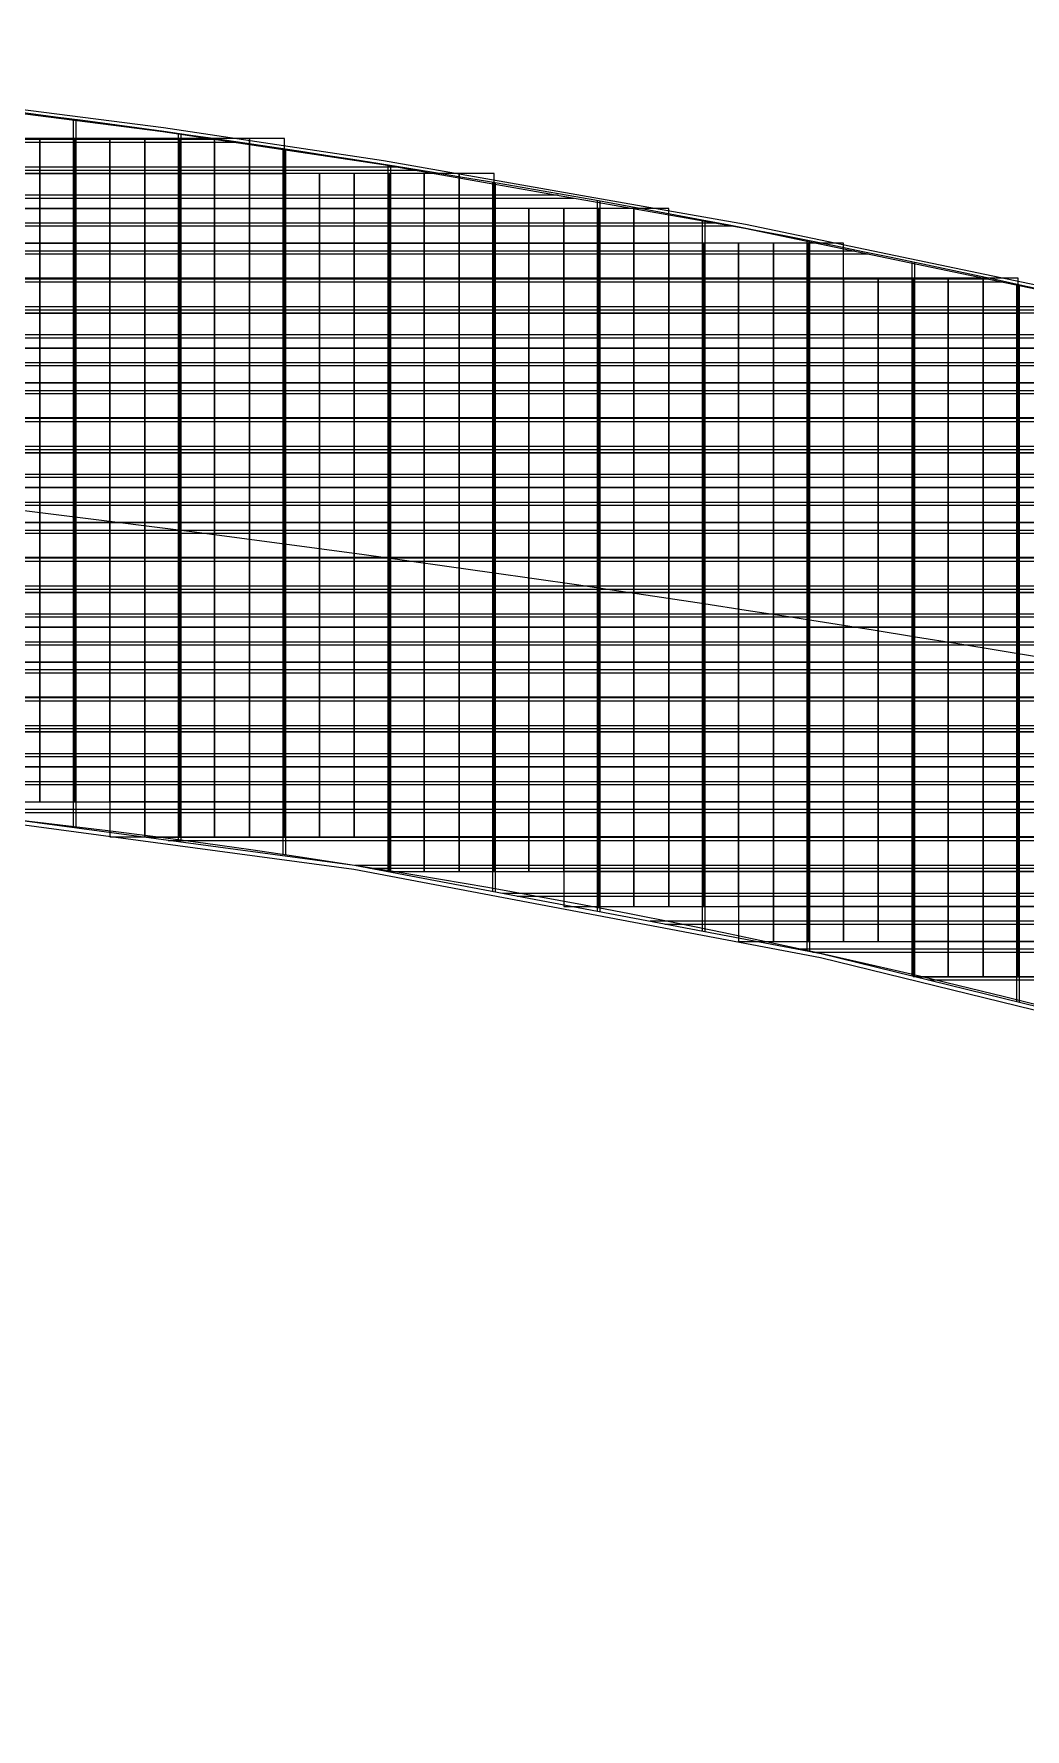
# Model space of a CAD drawing. Extents: x -31693 to 409283, y -98233 to 151957.
# Drawn here: x 76959 to 91146, y 95434 to 119715 of the extents above; entities that cross this region are included whole.
import ezdxf

# ---------------------------------------------------------------- set-up
doc = ezdxf.new("R2010")
doc.units = 0
doc.header["$LTSCALE"] = 1000
doc.header["$MEASUREMENT"] = 0
for name, color, linetype in [('500浮箱', 162, 'Continuous'), ('A-G-VISIBLE', 9, 'Continuous'), ('主龙骨', 4, 'Continuous'), ('边梁（14a槽钢', 3, 'Continuous'), ('龙骨', 10, 'Continuous')]:
    doc.layers.add(name, color=color, linetype=linetype)

# ---------------------------------------------------------------- blocks, each defined once
blk = doc.blocks.new('dasd')
at = {"layer": 'A-G-VISIBLE', "linetype": 'Continuous'}
for centre, radius, start, end in [((-132837.189, 42011.825), 160.06, 69.75334, 87.66536), ((-132829.243, 42052.463), 108.698, 67.70809, 90.93463)]:
    blk.add_arc(centre, radius, start, end, dxfattribs=at)

msp = doc.modelspace()

# ---------------------------------------------------------------- linework, layer by layer
at = {"layer": '500浮箱', "elevation": 2850}
for points in [[(76545, 117716), (77045, 117716), (77045, 118216), (76545, 118216)], [(77045, 117716), (77545, 117716), (77545, 118216), (77045, 118216)], [(77545, 117716), (78045, 117716), (78045, 118216), (77545, 118216)], [(78045, 117716), (78545, 117716), (78545, 118216), (78045, 118216)], [(78545, 117716), (79045, 117716), (79045, 118216), (78545, 118216)], [(79045, 117716), (79545, 117716), (79545, 118216), (79045, 118216)], [(79545, 117716), (80045, 117716), (80045, 118216), (79545, 118216)], [(80045, 117716), (80545, 117716), (80545, 118216), (80045, 118216)], [(76545, 117216), (77045, 117216), (77045, 117716), (76545, 117716)], [(77045, 117216), (77545, 117216), (77545, 117716), (77045, 117716)], [(77545, 117216), (78045, 117216), (78045, 117716), (77545, 117716)], [(78045, 117216), (78545, 117216), (78545, 117716), (78045, 117716)], [(78545, 117216), (79045, 117216), (79045, 117716), (78545, 117716)], [(79045, 117216), (79545, 117216), (79545, 117716), (79045, 117716)], [(79545, 117216), (80045, 117216), (80045, 117716), (79545, 117716)], [(80045, 117216), (80545, 117216), (80545, 117716), (80045, 117716)], [(80545, 117216), (81045, 117216), (81045, 117716), (80545, 117716)], [(81045, 117216), (81545, 117216), (81545, 117716), (81045, 117716)], [(81545, 117216), (82045, 117216), (82045, 117716), (81545, 117716)], [(82045, 117216), (82545, 117216), (82545, 117716), (82045, 117716)], [(82545, 117216), (83045, 117216), (83045, 117716), (82545, 117716)], [(83045, 117216), (83545, 117216), (83545, 117716), (83045, 117716)], [(76545, 116716), (77045, 116716), (77045, 117216), (76545, 117216)], [(77045, 116716), (77545, 116716), (77545, 117216), (77045, 117216)], [(77545, 116716), (78045, 116716), (78045, 117216), (77545, 117216)], [(78045, 116716), (78545, 116716), (78545, 117216), (78045, 117216)], [(78545, 116716), (79045, 116716), (79045, 117216), (78545, 117216)], [(79045, 116716), (79545, 116716), (79545, 117216), (79045, 117216)], [(79545, 116716), (80045, 116716), (80045, 117216), (79545, 117216)], [(80045, 116716), (80545, 116716), (80545, 117216), (80045, 117216)], [(80545, 116716), (81045, 116716), (81045, 117216), (80545, 117216)], [(81045, 116716), (81545, 116716), (81545, 117216), (81045, 117216)], [(81545, 116716), (82045, 116716), (82045, 117216), (81545, 117216)], [(82045, 116716), (82545, 116716), (82545, 117216), (82045, 117216)], [(82545, 116716), (83045, 116716), (83045, 117216), (82545, 117216)], [(83045, 116716), (83545, 116716), (83545, 117216), (83045, 117216)], [(83545, 116716), (84045, 116716), (84045, 117216), (83545, 117216)], [(84045, 116716), (84545, 116716), (84545, 117216), (84045, 117216)], [(84545, 116716), (85045, 116716), (85045, 117216), (84545, 117216)], [(85045, 116716), (85545, 116716), (85545, 117216), (85045, 117216)], [(85545, 116716), (86045, 116716), (86045, 117216), (85545, 117216)], [(76545, 116216), (77045, 116216), (77045, 116716), (76545, 116716)], [(77045, 116216), (77545, 116216), (77545, 116716), (77045, 116716)], [(77545, 116216), (78045, 116216), (78045, 116716), (77545, 116716)], [(78045, 116216), (78545, 116216), (78545, 116716), (78045, 116716)], [(78545, 116216), (79045, 116216), (79045, 116716), (78545, 116716)], [(79045, 116216), (79545, 116216), (79545, 116716), (79045, 116716)], [(79545, 116216), (80045, 116216), (80045, 116716), (79545, 116716)], [(80045, 116216), (80545, 116216), (80545, 116716), (80045, 116716)], [(80545, 116216), (81045, 116216), (81045, 116716), (80545, 116716)], [(81045, 116216), (81545, 116216), (81545, 116716), (81045, 116716)], [(81545, 116216), (82045, 116216), (82045, 116716), (81545, 116716)], [(82045, 116216), (82545, 116216), (82545, 116716), (82045, 116716)], [(82545, 116216), (83045, 116216), (83045, 116716), (82545, 116716)], [(83045, 116216), (83545, 116216), (83545, 116716), (83045, 116716)], [(83545, 116216), (84045, 116216), (84045, 116716), (83545, 116716)], [(84045, 116216), (84545, 116216), (84545, 116716), (84045, 116716)], [(84545, 116216), (85045, 116216), (85045, 116716), (84545, 116716)], [(85045, 116216), (85545, 116216), (85545, 116716), (85045, 116716)], [(85545, 116216), (86045, 116216), (86045, 116716), (85545, 116716)], [(86045, 116216), (86545, 116216), (86545, 116716), (86045, 116716)], [(86545, 116216), (87045, 116216), (87045, 116716), (86545, 116716)], [(87045, 116216), (87545, 116216), (87545, 116716), (87045, 116716)], [(87545, 116216), (88045, 116216), (88045, 116716), (87545, 116716)], [(88045, 116216), (88545, 116216), (88545, 116716), (88045, 116716)], [(76545, 115716), (77045, 115716), (77045, 116216), (76545, 116216)], [(77045, 115716), (77545, 115716), (77545, 116216), (77045, 116216)], [(77545, 115716), (78045, 115716), (78045, 116216), (77545, 116216)], [(78045, 115716), (78545, 115716), (78545, 116216), (78045, 116216)], [(78545, 115716), (79045, 115716), (79045, 116216), (78545, 116216)], [(79045, 115716), (79545, 115716), (79545, 116216), (79045, 116216)], [(79545, 115716), (80045, 115716), (80045, 116216), (79545, 116216)], [(80045, 115716), (80545, 115716), (80545, 116216), (80045, 116216)], [(80545, 115716), (81045, 115716), (81045, 116216), (80545, 116216)], [(81045, 115716), (81545, 115716), (81545, 116216), (81045, 116216)], [(81545, 115716), (82045, 115716), (82045, 116216), (81545, 116216)], [(82045, 115716), (82545, 115716), (82545, 116216), (82045, 116216)], [(82545, 115716), (83045, 115716), (83045, 116216), (82545, 116216)], [(83045, 115716), (83545, 115716), (83545, 116216), (83045, 116216)], [(83545, 115716), (84045, 115716), (84045, 116216), (83545, 116216)], [(84045, 115716), (84545, 115716), (84545, 116216), (84045, 116216)], [(84545, 115716), (85045, 115716), (85045, 116216), (84545, 116216)], [(85045, 115716), (85545, 115716), (85545, 116216), (85045, 116216)], [(85545, 115716), (86045, 115716), (86045, 116216), (85545, 116216)], [(86045, 115716), (86545, 115716), (86545, 116216), (86045, 116216)], [(86545, 115716), (87045, 115716), (87045, 116216), (86545, 116216)], [(87045, 115716), (87545, 115716), (87545, 116216), (87045, 116216)], [(87545, 115716), (88045, 115716), (88045, 116216), (87545, 116216)], [(88045, 115716), (88545, 115716), (88545, 116216), (88045, 116216)], [(88545, 115716), (89045, 115716), (89045, 116216), (88545, 116216)], [(89045, 115716), (89545, 115716), (89545, 116216), (89045, 116216)], [(89545, 115716), (90045, 115716), (90045, 116216), (89545, 116216)], [(90045, 115716), (90545, 115716), (90545, 116216), (90045, 116216)], [(90545, 115716), (91045, 115716), (91045, 116216), (90545, 116216)], [(76545, 115216), (77045, 115216), (77045, 115716), (76545, 115716)], [(77045, 115216), (77545, 115216), (77545, 115716), (77045, 115716)], [(77545, 115216), (78045, 115216), (78045, 115716), (77545, 115716)], [(78045, 115216), (78545, 115216), (78545, 115716), (78045, 115716)], [(78545, 115216), (79045, 115216), (79045, 115716), (78545, 115716)], [(79045, 115216), (79545, 115216), (79545, 115716), (79045, 115716)], [(79545, 115216), (80045, 115216), (80045, 115716), (79545, 115716)], [(80045, 115216), (80545, 115216), (80545, 115716), (80045, 115716)], [(80545, 115216), (81045, 115216), (81045, 115716), (80545, 115716)], [(81045, 115216), (81545, 115216), (81545, 115716), (81045, 115716)], [(81545, 115216), (82045, 115216), (82045, 115716), (81545, 115716)], [(82045, 115216), (82545, 115216), (82545, 115716), (82045, 115716)], [(82545, 115216), (83045, 115216), (83045, 115716), (82545, 115716)], [(83045, 115216), (83545, 115216), (83545, 115716), (83045, 115716)], [(83545, 115216), (84045, 115216), (84045, 115716), (83545, 115716)], [(84045, 115216), (84545, 115216), (84545, 115716), (84045, 115716)], [(84545, 115216), (85045, 115216), (85045, 115716), (84545, 115716)], [(85045, 115216), (85545, 115216), (85545, 115716), (85045, 115716)], [(85545, 115216), (86045, 115216), (86045, 115716), (85545, 115716)], [(86045, 115216), (86545, 115216), (86545, 115716), (86045, 115716)], [(86545, 115216), (87045, 115216), (87045, 115716), (86545, 115716)], [(87045, 115216), (87545, 115216), (87545, 115716), (87045, 115716)], [(87545, 115216), (88045, 115216), (88045, 115716), (87545, 115716)], [(88045, 115216), (88545, 115216), (88545, 115716), (88045, 115716)], [(88545, 115216), (89045, 115216), (89045, 115716), (88545, 115716)], [(89045, 115216), (89545, 115216), (89545, 115716), (89045, 115716)], [(89545, 115216), (90045, 115216), (90045, 115716), (89545, 115716)], [(90045, 115216), (90545, 115216), (90545, 115716), (90045, 115716)], [(90545, 115216), (91045, 115216), (91045, 115716), (90545, 115716)], [(91045, 115216), (91545, 115216), (91545, 115716), (91045, 115716)], [(76545, 114716), (77045, 114716), (77045, 115216), (76545, 115216)], [(77045, 114716), (77545, 114716), (77545, 115216), (77045, 115216)], [(77545, 114716), (78045, 114716), (78045, 115216), (77545, 115216)], [(78045, 114716), (78545, 114716), (78545, 115216), (78045, 115216)], [(78545, 114716), (79045, 114716), (79045, 115216), (78545, 115216)], [(79045, 114716), (79545, 114716), (79545, 115216), (79045, 115216)], [(79545, 114716), (80045, 114716), (80045, 115216), (79545, 115216)], [(80045, 114716), (80545, 114716), (80545, 115216), (80045, 115216)], [(80545, 114716), (81045, 114716), (81045, 115216), (80545, 115216)], [(81045, 114716), (81545, 114716), (81545, 115216), (81045, 115216)], [(81545, 114716), (82045, 114716), (82045, 115216), (81545, 115216)], [(82045, 114716), (82545, 114716), (82545, 115216), (82045, 115216)], [(82545, 114716), (83045, 114716), (83045, 115216), (82545, 115216)], [(83045, 114716), (83545, 114716), (83545, 115216), (83045, 115216)], [(83545, 114716), (84045, 114716), (84045, 115216), (83545, 115216)], [(84045, 114716), (84545, 114716), (84545, 115216), (84045, 115216)], [(84545, 114716), (85045, 114716), (85045, 115216), (84545, 115216)], [(85045, 114716), (85545, 114716), (85545, 115216), (85045, 115216)], [(85545, 114716), (86045, 114716), (86045, 115216), (85545, 115216)], [(86045, 114716), (86545, 114716), (86545, 115216), (86045, 115216)], [(86545, 114716), (87045, 114716), (87045, 115216), (86545, 115216)], [(87045, 114716), (87545, 114716), (87545, 115216), (87045, 115216)], [(87545, 114716), (88045, 114716), (88045, 115216), (87545, 115216)], [(88045, 114716), (88545, 114716), (88545, 115216), (88045, 115216)], [(88545, 114716), (89045, 114716), (89045, 115216), (88545, 115216)], [(89045, 114716), (89545, 114716), (89545, 115216), (89045, 115216)], [(89545, 114716), (90045, 114716), (90045, 115216), (89545, 115216)], [(90045, 114716), (90545, 114716), (90545, 115216), (90045, 115216)], [(90545, 114716), (91045, 114716), (91045, 115216), (90545, 115216)], [(91045, 114716), (91545, 114716), (91545, 115216), (91045, 115216)], [(76545, 114216), (77045, 114216), (77045, 114716), (76545, 114716)], [(77045, 114216), (77545, 114216), (77545, 114716), (77045, 114716)], [(77545, 114216), (78045, 114216), (78045, 114716), (77545, 114716)], [(78045, 114216), (78545, 114216), (78545, 114716), (78045, 114716)], [(78545, 114216), (79045, 114216), (79045, 114716), (78545, 114716)], [(79045, 114216), (79545, 114216), (79545, 114716), (79045, 114716)], [(79545, 114216), (80045, 114216), (80045, 114716), (79545, 114716)], [(80045, 114216), (80545, 114216), (80545, 114716), (80045, 114716)], [(80545, 114216), (81045, 114216), (81045, 114716), (80545, 114716)], [(81045, 114216), (81545, 114216), (81545, 114716), (81045, 114716)], [(81545, 114216), (82045, 114216), (82045, 114716), (81545, 114716)], [(82045, 114216), (82545, 114216), (82545, 114716), (82045, 114716)], [(82545, 114216), (83045, 114216), (83045, 114716), (82545, 114716)], [(83045, 114216), (83545, 114216), (83545, 114716), (83045, 114716)], [(83545, 114216), (84045, 114216), (84045, 114716), (83545, 114716)], [(84045, 114216), (84545, 114216), (84545, 114716), (84045, 114716)], [(84545, 114216), (85045, 114216), (85045, 114716), (84545, 114716)], [(85045, 114216), (85545, 114216), (85545, 114716), (85045, 114716)], [(85545, 114216), (86045, 114216), (86045, 114716), (85545, 114716)], [(86045, 114216), (86545, 114216), (86545, 114716), (86045, 114716)], [(86545, 114216), (87045, 114216), (87045, 114716), (86545, 114716)], [(87045, 114216), (87545, 114216), (87545, 114716), (87045, 114716)], [(87545, 114216), (88045, 114216), (88045, 114716), (87545, 114716)], [(88045, 114216), (88545, 114216), (88545, 114716), (88045, 114716)], [(88545, 114216), (89045, 114216), (89045, 114716), (88545, 114716)], [(89045, 114216), (89545, 114216), (89545, 114716), (89045, 114716)], [(89545, 114216), (90045, 114216), (90045, 114716), (89545, 114716)], [(90045, 114216), (90545, 114216), (90545, 114716), (90045, 114716)], [(90545, 114216), (91045, 114216), (91045, 114716), (90545, 114716)], [(91045, 114216), (91545, 114216), (91545, 114716), (91045, 114716)], [(76545, 113716), (77045, 113716), (77045, 114216), (76545, 114216)], [(77045, 113716), (77545, 113716), (77545, 114216), (77045, 114216)], [(77545, 113716), (78045, 113716), (78045, 114216), (77545, 114216)], [(78045, 113716), (78545, 113716), (78545, 114216), (78045, 114216)], [(78545, 113716), (79045, 113716), (79045, 114216), (78545, 114216)], [(79045, 113716), (79545, 113716), (79545, 114216), (79045, 114216)], [(79545, 113716), (80045, 113716), (80045, 114216), (79545, 114216)], [(80045, 113716), (80545, 113716), (80545, 114216), (80045, 114216)], [(80545, 113716), (81045, 113716), (81045, 114216), (80545, 114216)], [(81045, 113716), (81545, 113716), (81545, 114216), (81045, 114216)], [(81545, 113716), (82045, 113716), (82045, 114216), (81545, 114216)], [(82045, 113716), (82545, 113716), (82545, 114216), (82045, 114216)], [(82545, 113716), (83045, 113716), (83045, 114216), (82545, 114216)], [(83045, 113716), (83545, 113716), (83545, 114216), (83045, 114216)], [(83545, 113716), (84045, 113716), (84045, 114216), (83545, 114216)], [(84045, 113716), (84545, 113716), (84545, 114216), (84045, 114216)], [(84545, 113716), (85045, 113716), (85045, 114216), (84545, 114216)], [(85045, 113716), (85545, 113716), (85545, 114216), (85045, 114216)], [(85545, 113716), (86045, 113716), (86045, 114216), (85545, 114216)], [(86045, 113716), (86545, 113716), (86545, 114216), (86045, 114216)], [(86545, 113716), (87045, 113716), (87045, 114216), (86545, 114216)], [(87045, 113716), (87545, 113716), (87545, 114216), (87045, 114216)], [(87545, 113716), (88045, 113716), (88045, 114216), (87545, 114216)], [(88045, 113716), (88545, 113716), (88545, 114216), (88045, 114216)], [(88545, 113716), (89045, 113716), (89045, 114216), (88545, 114216)], [(89045, 113716), (89545, 113716), (89545, 114216), (89045, 114216)], [(89545, 113716), (90045, 113716), (90045, 114216), (89545, 114216)], [(90045, 113716), (90545, 113716), (90545, 114216), (90045, 114216)], [(90545, 113716), (91045, 113716), (91045, 114216), (90545, 114216)], [(91045, 113716), (91545, 113716), (91545, 114216), (91045, 114216)], [(76545, 113216), (77045, 113216), (77045, 113716), (76545, 113716)], [(77045, 113216), (77545, 113216), (77545, 113716), (77045, 113716)], [(77545, 113216), (78045, 113216), (78045, 113716), (77545, 113716)], [(78045, 113216), (78545, 113216), (78545, 113716), (78045, 113716)], [(78545, 113216), (79045, 113216), (79045, 113716), (78545, 113716)], [(79045, 113216), (79545, 113216), (79545, 113716), (79045, 113716)], [(79545, 113216), (80045, 113216), (80045, 113716), (79545, 113716)], [(80045, 113216), (80545, 113216), (80545, 113716), (80045, 113716)], [(80545, 113216), (81045, 113216), (81045, 113716), (80545, 113716)], [(81045, 113216), (81545, 113216), (81545, 113716), (81045, 113716)], [(81545, 113216), (82045, 113216), (82045, 113716), (81545, 113716)], [(82045, 113216), (82545, 113216), (82545, 113716), (82045, 113716)], [(82545, 113216), (83045, 113216), (83045, 113716), (82545, 113716)], [(83045, 113216), (83545, 113216), (83545, 113716), (83045, 113716)], [(83545, 113216), (84045, 113216), (84045, 113716), (83545, 113716)], [(84045, 113216), (84545, 113216), (84545, 113716), (84045, 113716)], [(84545, 113216), (85045, 113216), (85045, 113716), (84545, 113716)], [(85045, 113216), (85545, 113216), (85545, 113716), (85045, 113716)], [(85545, 113216), (86045, 113216), (86045, 113716), (85545, 113716)], [(86045, 113216), (86545, 113216), (86545, 113716), (86045, 113716)], [(86545, 113216), (87045, 113216), (87045, 113716), (86545, 113716)], [(87045, 113216), (87545, 113216), (87545, 113716), (87045, 113716)], [(87545, 113216), (88045, 113216), (88045, 113716), (87545, 113716)], [(88045, 113216), (88545, 113216), (88545, 113716), (88045, 113716)], [(88545, 113216), (89045, 113216), (89045, 113716), (88545, 113716)], [(89045, 113216), (89545, 113216), (89545, 113716), (89045, 113716)], [(89545, 113216), (90045, 113216), (90045, 113716), (89545, 113716)], [(90045, 113216), (90545, 113216), (90545, 113716), (90045, 113716)], [(90545, 113216), (91045, 113216), (91045, 113716), (90545, 113716)], [(91045, 113216), (91545, 113216), (91545, 113716), (91045, 113716)], [(76545, 112716), (77045, 112716), (77045, 113216), (76545, 113216)], [(77045, 112716), (77545, 112716), (77545, 113216), (77045, 113216)], [(77545, 112716), (78045, 112716), (78045, 113216), (77545, 113216)], [(78045, 112716), (78545, 112716), (78545, 113216), (78045, 113216)], [(78545, 112716), (79045, 112716), (79045, 113216), (78545, 113216)], [(79045, 112716), (79545, 112716), (79545, 113216), (79045, 113216)], [(79545, 112716), (80045, 112716), (80045, 113216), (79545, 113216)], [(80045, 112716), (80545, 112716), (80545, 113216), (80045, 113216)], [(80545, 112716), (81045, 112716), (81045, 113216), (80545, 113216)], [(81045, 112716), (81545, 112716), (81545, 113216), (81045, 113216)], [(81545, 112716), (82045, 112716), (82045, 113216), (81545, 113216)], [(82045, 112716), (82545, 112716), (82545, 113216), (82045, 113216)], [(82545, 112716), (83045, 112716), (83045, 113216), (82545, 113216)], [(83045, 112716), (83545, 112716), (83545, 113216), (83045, 113216)], [(83545, 112716), (84045, 112716), (84045, 113216), (83545, 113216)], [(84045, 112716), (84545, 112716), (84545, 113216), (84045, 113216)], [(84545, 112716), (85045, 112716), (85045, 113216), (84545, 113216)], [(85045, 112716), (85545, 112716), (85545, 113216), (85045, 113216)], [(85545, 112716), (86045, 112716), (86045, 113216), (85545, 113216)], [(86045, 112716), (86545, 112716), (86545, 113216), (86045, 113216)], [(86545, 112716), (87045, 112716), (87045, 113216), (86545, 113216)], [(87045, 112716), (87545, 112716), (87545, 113216), (87045, 113216)], [(87545, 112716), (88045, 112716), (88045, 113216), (87545, 113216)], [(88045, 112716), (88545, 112716), (88545, 113216), (88045, 113216)], [(88545, 112716), (89045, 112716), (89045, 113216), (88545, 113216)], [(89045, 112716), (89545, 112716), (89545, 113216), (89045, 113216)], [(89545, 112716), (90045, 112716), (90045, 113216), (89545, 113216)], [(90045, 112716), (90545, 112716), (90545, 113216), (90045, 113216)], [(90545, 112716), (91045, 112716), (91045, 113216), (90545, 113216)], [(91045, 112716), (91545, 112716), (91545, 113216), (91045, 113216)], [(76545, 112216), (77045, 112216), (77045, 112716), (76545, 112716)], [(77045, 112216), (77545, 112216), (77545, 112716), (77045, 112716)], [(77545, 112216), (78045, 112216), (78045, 112716), (77545, 112716)], [(78045, 112216), (78545, 112216), (78545, 112716), (78045, 112716)], [(78545, 112216), (79045, 112216), (79045, 112716), (78545, 112716)], [(79045, 112216), (79545, 112216), (79545, 112716), (79045, 112716)], [(79545, 112216), (80045, 112216), (80045, 112716), (79545, 112716)], [(80045, 112216), (80545, 112216), (80545, 112716), (80045, 112716)], [(80545, 112216), (81045, 112216), (81045, 112716), (80545, 112716)], [(81045, 112216), (81545, 112216), (81545, 112716), (81045, 112716)], [(81545, 112216), (82045, 112216), (82045, 112716), (81545, 112716)], [(82045, 112216), (82545, 112216), (82545, 112716), (82045, 112716)], [(82545, 112216), (83045, 112216), (83045, 112716), (82545, 112716)], [(83045, 112216), (83545, 112216), (83545, 112716), (83045, 112716)], [(83545, 112216), (84045, 112216), (84045, 112716), (83545, 112716)], [(84045, 112216), (84545, 112216), (84545, 112716), (84045, 112716)], [(84545, 112216), (85045, 112216), (85045, 112716), (84545, 112716)], [(85045, 112216), (85545, 112216), (85545, 112716), (85045, 112716)], [(85545, 112216), (86045, 112216), (86045, 112716), (85545, 112716)], [(86045, 112216), (86545, 112216), (86545, 112716), (86045, 112716)], [(86545, 112216), (87045, 112216), (87045, 112716), (86545, 112716)], [(87045, 112216), (87545, 112216), (87545, 112716), (87045, 112716)], [(87545, 112216), (88045, 112216), (88045, 112716), (87545, 112716)], [(88045, 112216), (88545, 112216), (88545, 112716), (88045, 112716)], [(88545, 112216), (89045, 112216), (89045, 112716), (88545, 112716)], [(89045, 112216), (89545, 112216), (89545, 112716), (89045, 112716)], [(89545, 112216), (90045, 112216), (90045, 112716), (89545, 112716)], [(90045, 112216), (90545, 112216), (90545, 112716), (90045, 112716)], [(90545, 112216), (91045, 112216), (91045, 112716), (90545, 112716)], [(91045, 112216), (91545, 112216), (91545, 112716), (91045, 112716)], [(76545, 111716), (77045, 111716), (77045, 112216), (76545, 112216)], [(77045, 111716), (77545, 111716), (77545, 112216), (77045, 112216)], [(77545, 111716), (78045, 111716), (78045, 112216), (77545, 112216)], [(78045, 111716), (78545, 111716), (78545, 112216), (78045, 112216)], [(78545, 111716), (79045, 111716), (79045, 112216), (78545, 112216)], [(79045, 111716), (79545, 111716), (79545, 112216), (79045, 112216)], [(79545, 111716), (80045, 111716), (80045, 112216), (79545, 112216)], [(80045, 111716), (80545, 111716), (80545, 112216), (80045, 112216)], [(80545, 111716), (81045, 111716), (81045, 112216), (80545, 112216)], [(81045, 111716), (81545, 111716), (81545, 112216), (81045, 112216)], [(81545, 111716), (82045, 111716), (82045, 112216), (81545, 112216)], [(82045, 111716), (82545, 111716), (82545, 112216), (82045, 112216)], [(82545, 111716), (83045, 111716), (83045, 112216), (82545, 112216)], [(83045, 111716), (83545, 111716), (83545, 112216), (83045, 112216)], [(83545, 111716), (84045, 111716), (84045, 112216), (83545, 112216)], [(84045, 111716), (84545, 111716), (84545, 112216), (84045, 112216)], [(84545, 111716), (85045, 111716), (85045, 112216), (84545, 112216)], [(85045, 111716), (85545, 111716), (85545, 112216), (85045, 112216)], [(85545, 111716), (86045, 111716), (86045, 112216), (85545, 112216)], [(86045, 111716), (86545, 111716), (86545, 112216), (86045, 112216)], [(86545, 111716), (87045, 111716), (87045, 112216), (86545, 112216)], [(87045, 111716), (87545, 111716), (87545, 112216), (87045, 112216)], [(87545, 111716), (88045, 111716), (88045, 112216), (87545, 112216)], [(88045, 111716), (88545, 111716), (88545, 112216), (88045, 112216)], [(88545, 111716), (89045, 111716), (89045, 112216), (88545, 112216)], [(89045, 111716), (89545, 111716), (89545, 112216), (89045, 112216)], [(89545, 111716), (90045, 111716), (90045, 112216), (89545, 112216)], [(90045, 111716), (90545, 111716), (90545, 112216), (90045, 112216)], [(90545, 111716), (91045, 111716), (91045, 112216), (90545, 112216)], [(91045, 111716), (91545, 111716), (91545, 112216), (91045, 112216)], [(76545, 111216), (77045, 111216), (77045, 111716), (76545, 111716)], [(77045, 111216), (77545, 111216), (77545, 111716), (77045, 111716)], [(77545, 111216), (78045, 111216), (78045, 111716), (77545, 111716)], [(78045, 111216), (78545, 111216), (78545, 111716), (78045, 111716)], [(78545, 111216), (79045, 111216), (79045, 111716), (78545, 111716)], [(79045, 111216), (79545, 111216), (79545, 111716), (79045, 111716)], [(79545, 111216), (80045, 111216), (80045, 111716), (79545, 111716)], [(80045, 111216), (80545, 111216), (80545, 111716), (80045, 111716)], [(80545, 111216), (81045, 111216), (81045, 111716), (80545, 111716)], [(81045, 111216), (81545, 111216), (81545, 111716), (81045, 111716)], [(81545, 111216), (82045, 111216), (82045, 111716), (81545, 111716)], [(82045, 111216), (82545, 111216), (82545, 111716), (82045, 111716)], [(82545, 111216), (83045, 111216), (83045, 111716), (82545, 111716)], [(83045, 111216), (83545, 111216), (83545, 111716), (83045, 111716)], [(83545, 111216), (84045, 111216), (84045, 111716), (83545, 111716)], [(84045, 111216), (84545, 111216), (84545, 111716), (84045, 111716)], [(84545, 111216), (85045, 111216), (85045, 111716), (84545, 111716)], [(85045, 111216), (85545, 111216), (85545, 111716), (85045, 111716)], [(85545, 111216), (86045, 111216), (86045, 111716), (85545, 111716)], [(86045, 111216), (86545, 111216), (86545, 111716), (86045, 111716)], [(86545, 111216), (87045, 111216), (87045, 111716), (86545, 111716)], [(87045, 111216), (87545, 111216), (87545, 111716), (87045, 111716)], [(87545, 111216), (88045, 111216), (88045, 111716), (87545, 111716)], [(88045, 111216), (88545, 111216), (88545, 111716), (88045, 111716)], [(88545, 111216), (89045, 111216), (89045, 111716), (88545, 111716)], [(89045, 111216), (89545, 111216), (89545, 111716), (89045, 111716)], [(89545, 111216), (90045, 111216), (90045, 111716), (89545, 111716)], [(90045, 111216), (90545, 111216), (90545, 111716), (90045, 111716)], [(90545, 111216), (91045, 111216), (91045, 111716), (90545, 111716)], [(91045, 111216), (91545, 111216), (91545, 111716), (91045, 111716)], [(76545, 110716), (77045, 110716), (77045, 111216), (76545, 111216)], [(77045, 110716), (77545, 110716), (77545, 111216), (77045, 111216)], [(77545, 110716), (78045, 110716), (78045, 111216), (77545, 111216)], [(78045, 110716), (78545, 110716), (78545, 111216), (78045, 111216)], [(78545, 110716), (79045, 110716), (79045, 111216), (78545, 111216)], [(79045, 110716), (79545, 110716), (79545, 111216), (79045, 111216)], [(79545, 110716), (80045, 110716), (80045, 111216), (79545, 111216)], [(80045, 110716), (80545, 110716), (80545, 111216), (80045, 111216)], [(80545, 110716), (81045, 110716), (81045, 111216), (80545, 111216)], [(81045, 110716), (81545, 110716), (81545, 111216), (81045, 111216)], [(81545, 110716), (82045, 110716), (82045, 111216), (81545, 111216)], [(82045, 110716), (82545, 110716), (82545, 111216), (82045, 111216)], [(82545, 110716), (83045, 110716), (83045, 111216), (82545, 111216)], [(83045, 110716), (83545, 110716), (83545, 111216), (83045, 111216)], [(83545, 110716), (84045, 110716), (84045, 111216), (83545, 111216)], [(84045, 110716), (84545, 110716), (84545, 111216), (84045, 111216)], [(84545, 110716), (85045, 110716), (85045, 111216), (84545, 111216)], [(85045, 110716), (85545, 110716), (85545, 111216), (85045, 111216)], [(85545, 110716), (86045, 110716), (86045, 111216), (85545, 111216)], [(86045, 110716), (86545, 110716), (86545, 111216), (86045, 111216)], [(86545, 110716), (87045, 110716), (87045, 111216), (86545, 111216)], [(87045, 110716), (87545, 110716), (87545, 111216), (87045, 111216)], [(87545, 110716), (88045, 110716), (88045, 111216), (87545, 111216)], [(88045, 110716), (88545, 110716), (88545, 111216), (88045, 111216)], [(88545, 110716), (89045, 110716), (89045, 111216), (88545, 111216)], [(89045, 110716), (89545, 110716), (89545, 111216), (89045, 111216)], [(89545, 110716), (90045, 110716), (90045, 111216), (89545, 111216)], [(90045, 110716), (90545, 110716), (90545, 111216), (90045, 111216)], [(90545, 110716), (91045, 110716), (91045, 111216), (90545, 111216)], [(91045, 110716), (91545, 110716), (91545, 111216), (91045, 111216)], [(76545, 110216), (77045, 110216), (77045, 110716), (76545, 110716)], [(77045, 110216), (77545, 110216), (77545, 110716), (77045, 110716)], [(77545, 110216), (78045, 110216), (78045, 110716), (77545, 110716)], [(78045, 110216), (78545, 110216), (78545, 110716), (78045, 110716)], [(78545, 110216), (79045, 110216), (79045, 110716), (78545, 110716)], [(79045, 110216), (79545, 110216), (79545, 110716), (79045, 110716)], [(79545, 110216), (80045, 110216), (80045, 110716), (79545, 110716)], [(80045, 110216), (80545, 110216), (80545, 110716), (80045, 110716)], [(80545, 110216), (81045, 110216), (81045, 110716), (80545, 110716)], [(81045, 110216), (81545, 110216), (81545, 110716), (81045, 110716)], [(81545, 110216), (82045, 110216), (82045, 110716), (81545, 110716)], [(82045, 110216), (82545, 110216), (82545, 110716), (82045, 110716)], [(82545, 110216), (83045, 110216), (83045, 110716), (82545, 110716)], [(83045, 110216), (83545, 110216), (83545, 110716), (83045, 110716)], [(83545, 110216), (84045, 110216), (84045, 110716), (83545, 110716)], [(84045, 110216), (84545, 110216), (84545, 110716), (84045, 110716)], [(84545, 110216), (85045, 110216), (85045, 110716), (84545, 110716)], [(85045, 110216), (85545, 110216), (85545, 110716), (85045, 110716)], [(85545, 110216), (86045, 110216), (86045, 110716), (85545, 110716)], [(86045, 110216), (86545, 110216), (86545, 110716), (86045, 110716)], [(86545, 110216), (87045, 110216), (87045, 110716), (86545, 110716)], [(87045, 110216), (87545, 110216), (87545, 110716), (87045, 110716)], [(87545, 110216), (88045, 110216), (88045, 110716), (87545, 110716)], [(88045, 110216), (88545, 110216), (88545, 110716), (88045, 110716)], [(88545, 110216), (89045, 110216), (89045, 110716), (88545, 110716)], [(89045, 110216), (89545, 110216), (89545, 110716), (89045, 110716)], [(89545, 110216), (90045, 110216), (90045, 110716), (89545, 110716)], [(90045, 110216), (90545, 110216), (90545, 110716), (90045, 110716)], [(90545, 110216), (91045, 110216), (91045, 110716), (90545, 110716)], [(91045, 110216), (91545, 110216), (91545, 110716), (91045, 110716)], [(76545, 109716), (77045, 109716), (77045, 110216), (76545, 110216)], [(77045, 109716), (77545, 109716), (77545, 110216), (77045, 110216)], [(77545, 109716), (78045, 109716), (78045, 110216), (77545, 110216)], [(78045, 109716), (78545, 109716), (78545, 110216), (78045, 110216)], [(78545, 109716), (79045, 109716), (79045, 110216), (78545, 110216)], [(79045, 109716), (79545, 109716), (79545, 110216), (79045, 110216)], [(79545, 109716), (80045, 109716), (80045, 110216), (79545, 110216)], [(80045, 109716), (80545, 109716), (80545, 110216), (80045, 110216)], [(80545, 109716), (81045, 109716), (81045, 110216), (80545, 110216)], [(81045, 109716), (81545, 109716), (81545, 110216), (81045, 110216)], [(81545, 109716), (82045, 109716), (82045, 110216), (81545, 110216)], [(82045, 109716), (82545, 109716), (82545, 110216), (82045, 110216)], [(82545, 109716), (83045, 109716), (83045, 110216), (82545, 110216)], [(83045, 109716), (83545, 109716), (83545, 110216), (83045, 110216)], [(83545, 109716), (84045, 109716), (84045, 110216), (83545, 110216)], [(84045, 109716), (84545, 109716), (84545, 110216), (84045, 110216)], [(84545, 109716), (85045, 109716), (85045, 110216), (84545, 110216)], [(85045, 109716), (85545, 109716), (85545, 110216), (85045, 110216)], [(85545, 109716), (86045, 109716), (86045, 110216), (85545, 110216)], [(86045, 109716), (86545, 109716), (86545, 110216), (86045, 110216)], [(86545, 109716), (87045, 109716), (87045, 110216), (86545, 110216)], [(87045, 109716), (87545, 109716), (87545, 110216), (87045, 110216)], [(87545, 109716), (88045, 109716), (88045, 110216), (87545, 110216)], [(88045, 109716), (88545, 109716), (88545, 110216), (88045, 110216)], [(88545, 109716), (89045, 109716), (89045, 110216), (88545, 110216)], [(89045, 109716), (89545, 109716), (89545, 110216), (89045, 110216)], [(89545, 109716), (90045, 109716), (90045, 110216), (89545, 110216)], [(90045, 109716), (90545, 109716), (90545, 110216), (90045, 110216)], [(90545, 109716), (91045, 109716), (91045, 110216), (90545, 110216)], [(91045, 109716), (91545, 109716), (91545, 110216), (91045, 110216)], [(76545, 109216), (77045, 109216), (77045, 109716), (76545, 109716)], [(77045, 109216), (77545, 109216), (77545, 109716), (77045, 109716)], [(77545, 109216), (78045, 109216), (78045, 109716), (77545, 109716)], [(78045, 109216), (78545, 109216), (78545, 109716), (78045, 109716)], [(78545, 109216), (79045, 109216), (79045, 109716), (78545, 109716)], [(79045, 109216), (79545, 109216), (79545, 109716), (79045, 109716)], [(79545, 109216), (80045, 109216), (80045, 109716), (79545, 109716)], [(80045, 109216), (80545, 109216), (80545, 109716), (80045, 109716)], [(80545, 109216), (81045, 109216), (81045, 109716), (80545, 109716)], [(81045, 109216), (81545, 109216), (81545, 109716), (81045, 109716)], [(81545, 109216), (82045, 109216), (82045, 109716), (81545, 109716)], [(82045, 109216), (82545, 109216), (82545, 109716), (82045, 109716)], [(82545, 109216), (83045, 109216), (83045, 109716), (82545, 109716)], [(83045, 109216), (83545, 109216), (83545, 109716), (83045, 109716)], [(83545, 109216), (84045, 109216), (84045, 109716), (83545, 109716)], [(84045, 109216), (84545, 109216), (84545, 109716), (84045, 109716)], [(84545, 109216), (85045, 109216), (85045, 109716), (84545, 109716)], [(85045, 109216), (85545, 109216), (85545, 109716), (85045, 109716)], [(85545, 109216), (86045, 109216), (86045, 109716), (85545, 109716)], [(86045, 109216), (86545, 109216), (86545, 109716), (86045, 109716)], [(86545, 109216), (87045, 109216), (87045, 109716), (86545, 109716)], [(87045, 109216), (87545, 109216), (87545, 109716), (87045, 109716)], [(87545, 109216), (88045, 109216), (88045, 109716), (87545, 109716)], [(88045, 109216), (88545, 109216), (88545, 109716), (88045, 109716)], [(88545, 109216), (89045, 109216), (89045, 109716), (88545, 109716)], [(89045, 109216), (89545, 109216), (89545, 109716), (89045, 109716)], [(89545, 109216), (90045, 109216), (90045, 109716), (89545, 109716)], [(90045, 109216), (90545, 109216), (90545, 109716), (90045, 109716)], [(90545, 109216), (91045, 109216), (91045, 109716), (90545, 109716)], [(91045, 109216), (91545, 109216), (91545, 109716), (91045, 109716)], [(76545, 108716), (77045, 108716), (77045, 109216), (76545, 109216)], [(77045, 108716), (77545, 108716), (77545, 109216), (77045, 109216)], [(77545, 108716), (78045, 108716), (78045, 109216), (77545, 109216)], [(78045, 108716), (78545, 108716), (78545, 109216), (78045, 109216)], [(78545, 108716), (79045, 108716), (79045, 109216), (78545, 109216)], [(79045, 108716), (79545, 108716), (79545, 109216), (79045, 109216)], [(79545, 108716), (80045, 108716), (80045, 109216), (79545, 109216)], [(80045, 108716), (80545, 108716), (80545, 109216), (80045, 109216)], [(80545, 108716), (81045, 108716), (81045, 109216), (80545, 109216)], [(81045, 108716), (81545, 108716), (81545, 109216), (81045, 109216)], [(81545, 108716), (82045, 108716), (82045, 109216), (81545, 109216)], [(82045, 108716), (82545, 108716), (82545, 109216), (82045, 109216)], [(82545, 108716), (83045, 108716), (83045, 109216), (82545, 109216)], [(83045, 108716), (83545, 108716), (83545, 109216), (83045, 109216)], [(83545, 108716), (84045, 108716), (84045, 109216), (83545, 109216)], [(84045, 108716), (84545, 108716), (84545, 109216), (84045, 109216)], [(84545, 108716), (85045, 108716), (85045, 109216), (84545, 109216)], [(85045, 108716), (85545, 108716), (85545, 109216), (85045, 109216)], [(85545, 108716), (86045, 108716), (86045, 109216), (85545, 109216)], [(86045, 108716), (86545, 108716), (86545, 109216), (86045, 109216)], [(86545, 108716), (87045, 108716), (87045, 109216), (86545, 109216)], [(87045, 108716), (87545, 108716), (87545, 109216), (87045, 109216)], [(87545, 108716), (88045, 108716), (88045, 109216), (87545, 109216)], [(88045, 108716), (88545, 108716), (88545, 109216), (88045, 109216)], [(88545, 108716), (89045, 108716), (89045, 109216), (88545, 109216)], [(89045, 108716), (89545, 108716), (89545, 109216), (89045, 109216)], [(89545, 108716), (90045, 108716), (90045, 109216), (89545, 109216)], [(90045, 108716), (90545, 108716), (90545, 109216), (90045, 109216)], [(90545, 108716), (91045, 108716), (91045, 109216), (90545, 109216)], [(91045, 108716), (91545, 108716), (91545, 109216), (91045, 109216)], [(78045, 108216), (78545, 108216), (78545, 108716), (78045, 108716)], [(78545, 108216), (79045, 108216), (79045, 108716), (78545, 108716)], [(79045, 108216), (79545, 108216), (79545, 108716), (79045, 108716)], [(79545, 108216), (80045, 108216), (80045, 108716), (79545, 108716)], [(80045, 108216), (80545, 108216), (80545, 108716), (80045, 108716)], [(80545, 108216), (81045, 108216), (81045, 108716), (80545, 108716)], [(81045, 108216), (81545, 108216), (81545, 108716), (81045, 108716)], [(81545, 108216), (82045, 108216), (82045, 108716), (81545, 108716)], [(82045, 108216), (82545, 108216), (82545, 108716), (82045, 108716)], [(82545, 108216), (83045, 108216), (83045, 108716), (82545, 108716)], [(83045, 108216), (83545, 108216), (83545, 108716), (83045, 108716)], [(83545, 108216), (84045, 108216), (84045, 108716), (83545, 108716)], [(84045, 108216), (84545, 108216), (84545, 108716), (84045, 108716)], [(84545, 108216), (85045, 108216), (85045, 108716), (84545, 108716)], [(85045, 108216), (85545, 108216), (85545, 108716), (85045, 108716)], [(85545, 108216), (86045, 108216), (86045, 108716), (85545, 108716)], [(86045, 108216), (86545, 108216), (86545, 108716), (86045, 108716)], [(86545, 108216), (87045, 108216), (87045, 108716), (86545, 108716)], [(87045, 108216), (87545, 108216), (87545, 108716), (87045, 108716)], [(87545, 108216), (88045, 108216), (88045, 108716), (87545, 108716)], [(88045, 108216), (88545, 108216), (88545, 108716), (88045, 108716)], [(88545, 108216), (89045, 108216), (89045, 108716), (88545, 108716)], [(89045, 108216), (89545, 108216), (89545, 108716), (89045, 108716)], [(89545, 108216), (90045, 108216), (90045, 108716), (89545, 108716)], [(90045, 108216), (90545, 108216), (90545, 108716), (90045, 108716)], [(90545, 108216), (91045, 108216), (91045, 108716), (90545, 108716)], [(91045, 108216), (91545, 108216), (91545, 108716), (91045, 108716)], [(82045, 107716), (82545, 107716), (82545, 108216), (82045, 108216)], [(82545, 107716), (83045, 107716), (83045, 108216), (82545, 108216)], [(83045, 107716), (83545, 107716), (83545, 108216), (83045, 108216)], [(83545, 107716), (84045, 107716), (84045, 108216), (83545, 108216)], [(84045, 107716), (84545, 107716), (84545, 108216), (84045, 108216)], [(84545, 107716), (85045, 107716), (85045, 108216), (84545, 108216)], [(85045, 107716), (85545, 107716), (85545, 108216), (85045, 108216)], [(85545, 107716), (86045, 107716), (86045, 108216), (85545, 108216)], [(86045, 107716), (86545, 107716), (86545, 108216), (86045, 108216)], [(86545, 107716), (87045, 107716), (87045, 108216), (86545, 108216)], [(87045, 107716), (87545, 107716), (87545, 108216), (87045, 108216)], [(87545, 107716), (88045, 107716), (88045, 108216), (87545, 108216)], [(88045, 107716), (88545, 107716), (88545, 108216), (88045, 108216)], [(88545, 107716), (89045, 107716), (89045, 108216), (88545, 108216)], [(89045, 107716), (89545, 107716), (89545, 108216), (89045, 108216)], [(89545, 107716), (90045, 107716), (90045, 108216), (89545, 108216)], [(90045, 107716), (90545, 107716), (90545, 108216), (90045, 108216)], [(90545, 107716), (91045, 107716), (91045, 108216), (90545, 108216)], [(91045, 107716), (91545, 107716), (91545, 108216), (91045, 108216)], [(84545, 107216), (85045, 107216), (85045, 107716), (84545, 107716)], [(85045, 107216), (85545, 107216), (85545, 107716), (85045, 107716)], [(85545, 107216), (86045, 107216), (86045, 107716), (85545, 107716)], [(86045, 107216), (86545, 107216), (86545, 107716), (86045, 107716)], [(86545, 107216), (87045, 107216), (87045, 107716), (86545, 107716)], [(87045, 107216), (87545, 107216), (87545, 107716), (87045, 107716)], [(87545, 107216), (88045, 107216), (88045, 107716), (87545, 107716)], [(88045, 107216), (88545, 107216), (88545, 107716), (88045, 107716)], [(88545, 107216), (89045, 107216), (89045, 107716), (88545, 107716)], [(89045, 107216), (89545, 107216), (89545, 107716), (89045, 107716)], [(89545, 107216), (90045, 107216), (90045, 107716), (89545, 107716)], [(90045, 107216), (90545, 107216), (90545, 107716), (90045, 107716)], [(90545, 107216), (91045, 107216), (91045, 107716), (90545, 107716)], [(91045, 107216), (91545, 107216), (91545, 107716), (91045, 107716)], [(87045, 106716), (87545, 106716), (87545, 107216), (87045, 107216)], [(87545, 106716), (88045, 106716), (88045, 107216), (87545, 107216)], [(88045, 106716), (88545, 106716), (88545, 107216), (88045, 107216)], [(88545, 106716), (89045, 106716), (89045, 107216), (88545, 107216)], [(89045, 106716), (89545, 106716), (89545, 107216), (89045, 107216)], [(89545, 106716), (90045, 106716), (90045, 107216), (89545, 107216)], [(90045, 106716), (90545, 106716), (90545, 107216), (90045, 107216)], [(90545, 106716), (91045, 106716), (91045, 107216), (90545, 107216)], [(91045, 106716), (91545, 106716), (91545, 107216), (91045, 107216)], [(89545, 106216), (90045, 106216), (90045, 106716), (89545, 106716)], [(90045, 106216), (90545, 106216), (90545, 106716), (90045, 106716)], [(90545, 106216), (91045, 106216), (91045, 106716), (90545, 106716)], [(91045, 106216), (91545, 106216), (91545, 106716), (91045, 106716)]]:
    msp.add_lwpolyline(points, close=True, dxfattribs=at)
at = {"layer": '主龙骨', "elevation": 2850}
for points in [[(77523, 118490), (77523, 108346)], [(77566, 108341), (77566, 118485), (77523, 118485), (77523, 108346)], [(77566, 108341), (77566, 118485)], [(79023, 118286), (79023, 108172)], [(79066, 108166), (79066, 118280)], [(80523, 118068), (80523, 107961)], [(80566, 107955), (80566, 118062)], [(82023, 117835), (82023, 107715)], [(82066, 107707), (82066, 117828)], [(83523, 117588), (83523, 107431)], [(83566, 107423), (83566, 117581)], [(85023, 117326), (85023, 107147)], [(85066, 107139), (85066, 117318)], [(86523, 117049), (86523, 106863)], [(86566, 106854), (86566, 117041)], [(88023, 116757), (88023, 106579)], [(88066, 106570), (88066, 116749)], [(89523, 116451), (89523, 106222)], [(89566, 106216), (89566, 116442)], [(91023, 116129), (91023, 105853)], [(91066, 105843), (91066, 116120)]]:
    msp.add_lwpolyline(points, dxfattribs=at)
at = {"layer": '边梁（14a槽钢', "elevation": 2850}
for points in [[(75191, 118779), (78804, 118317), (81956, 117846), (87134, 116932), (91633, 115994), (96349, 114865), (104326, 112605), (110955, 110380)], [(75197, 118836), (78812, 118375), (81965, 117903), (87144, 116989), (91645, 116051), (96363, 114921), (104343, 112660), (110976, 110434)], [(112915, 97510), (108611, 99799), (104859, 101358), (99225, 103423), (92914, 105329), (88216, 106483), (81537, 107748), (76749, 108392)], [(112945, 97560), (108636, 99851), (104880, 101412), (99244, 103478), (92930, 105385), (88229, 106540), (81546, 107805), (76755, 108450)]]:
    msp.add_lwpolyline(points, dxfattribs=at)
at = {"layer": '龙骨', "elevation": 2850}
for points in [[(79563, 118204), (14538, 118204)], [(14573, 118164), (79831, 118164)], [(82196, 117804), (14889, 117804)], [(14924, 117764), (82422, 117764)], [(84461, 117404), (15240, 117404)], [(15275, 117364), (84688, 117364)], [(86727, 117004), (15591, 117004)], [(15626, 116964), (86954, 116964)], [(88708, 116604), (15942, 116604)], [(15977, 116564), (88900, 116564)], [(90627, 116204), (16293, 116204)], [(16328, 116164), (90819, 116164)], [(92428, 115804), (16644, 115804)], [(16679, 115764), (92595, 115764)], [(94023, 115404), (16995, 115404)], [(17030, 115364), (94023, 115364)], [(95523, 115004), (17346, 115004)], [(17381, 114964), (95523, 114964)], [(97151, 114604), (17697, 114604)], [(17732, 114564), (97138, 114564)], [(97018, 114204), (18048, 114204)], [(18083, 114164), (97005, 114164)], [(96885, 113804), (18399, 113804)], [(18434, 113764), (96871, 113764)], [(96751, 113404), (18750, 113404)], [(18785, 113364), (96738, 113364)], [(96618, 113004), (19101, 113004)], [(19136, 112964), (96605, 112964)], [(96485, 112604), (19452, 112604)], [(19487, 112564), (96471, 112564)], [(96351, 112204), (19803, 112204)], [(19838, 112164), (96338, 112164)], [(96218, 111804), (20154, 111804)], [(20189, 111764), (96205, 111764)], [(96085, 111404), (20505, 111404)], [(20540, 111364), (96071, 111364)], [(95951, 111004), (20856, 111004)], [(20891, 110964), (95938, 110964)], [(95818, 110604), (21207, 110604)], [(21242, 110564), (95805, 110564)], [(95685, 110204), (21558, 110204)], [(21593, 110164), (95671, 110164)], [(95551, 109804), (21909, 109804)], [(21945, 109764), (95538, 109764)], [(95418, 109404), (22261, 109404)], [(22296, 109364), (95405, 109364)], [(95285, 109004), (69017, 109004)], [(70252, 108964), (95271, 108964)], [(95151, 108604), (74943, 108604)], [(75413, 108564), (95138, 108564)], [(95018, 108204), (78584, 108204)], [(78881, 108164), (95005, 108164)], [(94885, 107804), (81555, 107804)], [(81766, 107764), (94871, 107764)], [(94751, 107404), (83667, 107404)], [(83878, 107364), (94738, 107364)], [(94618, 107004), (85778, 107004)], [(85990, 106964), (94605, 106964)], [(94485, 106604), (87890, 106604)], [(88101, 106564), (94471, 106564)], [(94351, 106204), (89597, 106204)], [(89760, 106164), (94338, 106164)]]:
    msp.add_lwpolyline(points, dxfattribs=at)
msp.add_lwpolyline([(106438, 7751, 0.149253), (137795, 67716, 0.360669), (95631, 110043, 0.058715), (17434, 114815, 3.295268)], format="xyb", dxfattribs=at)

# ---------------------------------------------------------------- block references
at = {"xscale": 1000, "yscale": 1000, "zscale": 1000}
msp.add_blockref('dasd', (132893911, -42052037, 2850), dxfattribs=at)

doc.saveas('drawing.dxf')
